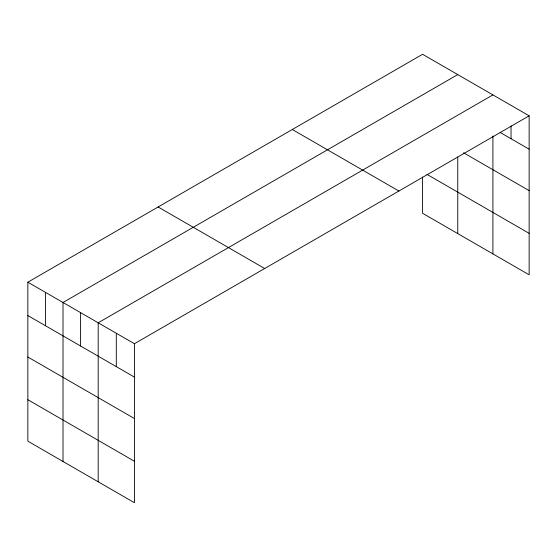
<?xml version="1.0" encoding="UTF-8"?>
<svg xmlns="http://www.w3.org/2000/svg" width="557" height="557" viewBox="0 0 557 557"><rect width="100%" height="100%" fill="white"/><g stroke="black" fill="none" stroke-linecap="round" stroke-linejoin="round"><path stroke-width="0.84" d="M529.15 115.821L134.418 343.718L134.418 502.706L27.85 441.179L27.85 282.19L422.582 54.294L529.15 115.821L529.15 274.81L422.582 213.282L422.582 177.008M457.75 74.596L63.018 302.493L63.018 461.481M492.917 94.906L98.185 322.795L98.185 481.784M500.165 132.455L529.15 149.192M463.612 152.806L529.15 190.647M426.975 174.369L529.15 233.355M292.321 129.502L398.889 191.03M158.111 206.981L264.679 268.509M27.85 282.19L134.418 343.718M27.85 315.561L134.418 377.089M27.85 357.016L134.418 418.544M27.85 399.724L134.418 461.252M511.034 125.896L511.034 138.735M492.917 136.047L492.917 253.895M457.75 157.109L457.75 233.585M116.302 333.26L116.302 366.631M80.605 312.644L80.605 346.015M45.437 292.341L45.437 325.713"/></g></svg>
